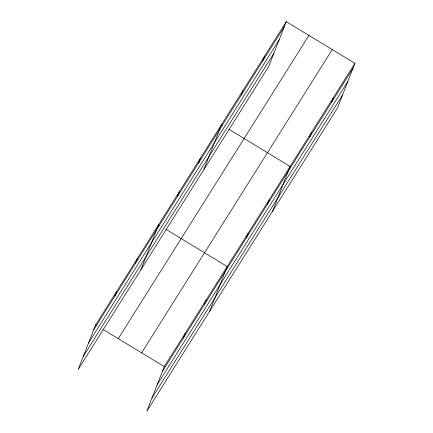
<?xml version="1.0" encoding="UTF-8"?>
<svg xmlns="http://www.w3.org/2000/svg" width="433" height="433" viewBox="0 0 433 433"><rect width="100%" height="100%" fill="white"/><g stroke="black" fill="none" stroke-linecap="round" stroke-linejoin="round"><path stroke-width="0.65" d="M286.273 21.65L95.596 324.907L78.059 369.663L268.731 66.406L286.273 21.65L354.941 63.337L337.404 108.093L146.727 411.35L164.269 366.594L354.941 63.337M114.658 296.426L116.569 291.55M135.632 263.069L137.542 258.192M140.979 269.591L158.521 224.83L159.653 225.523M177.579 196.355L179.495 191.473M198.558 162.997L200.468 158.115M203.9 169.514L221.442 124.758L222.573 125.446M241.138 95.271L243.054 90.389M262.75 60.901L264.66 56.019M183.332 338.113L185.243 333.237M204.306 304.756L206.216 299.88M209.653 311.273L227.19 266.517L165.882 229.301M246.253 238.042L248.163 233.16M267.226 204.685L269.142 199.802M272.574 211.201L290.115 166.445L228.808 129.229M309.811 136.952L311.722 132.076M331.424 102.583L333.334 97.706M93.685 329.789L284.357 26.532M88.527 342.947L279.204 39.69M83.212 356.505L273.889 53.248M118.258 338.666L308.935 35.409M141.607 352.835L332.284 49.578M162.359 371.476L353.03 68.214M157.201 384.634L347.872 81.377M151.886 398.192L342.563 94.935M95.596 324.907L96.727 325.594M102.962 329.378L164.269 366.594"/></g></svg>
